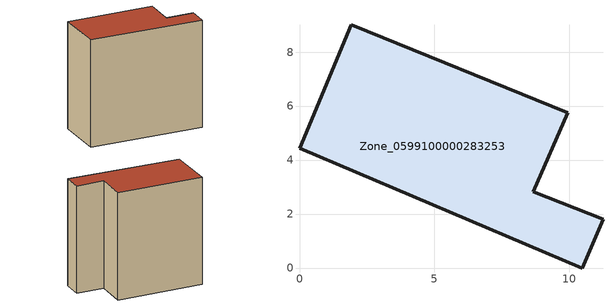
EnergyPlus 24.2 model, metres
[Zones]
Zone_0599100000283253
 floor ground (C_G): 1.92,9.01 9.94,5.75 8.65,2.83 11.25,1.81 10.47,0 0,4.44 z0
 wall outside (C_F): 9.94,5.75 1.92,9.01 0,4.44 10.47,0 11.25,1.81 8.65,2.83 9.94,5.75 z0:10.67
 roof outside (C_R): 10.47,0 11.25,1.81 8.65,2.83 9.94,5.75 1.92,9.01 0,4.44 z10.67
[BUILDING]
Pand.0599100000283253: North Axis=0; Terrain=City; Loads Convergence Tolerance Value=0.04; Temperature Convergence Tolerance Value=0.4; Solar Distribution=FullExterior; Maximum Number of Warmup Days=25; Minimum Number of Warmup Days=1
[Site:Location]
Rotterdam.The.Hague.AP_ZH_NLD Design_Conditions: Latitude=51.96; Longitude=4.45; Time Zone=1; Elevation=-4.5
[SITE:GROUNDTEMPERATURE:BUILDINGSURFACE]
18, 18, 18, 18, 18, 18, 18, 18, 18, 18, 18, 18
[MATERIAL] Thermal Absorptance=0.9; Solar Absorptance=0.7; Visible Absorptance=0.7
Name | Roughness | Thickness | Conductivity | Density | Specific Heat
G.TI.1946 | MediumSmooth | 0.15 | 1 | 540 | 1210
F.TI.1946 | Rough | 0.3 | 0.857143 | 1920 | 840
R.TI.1946 | MediumRough | 0.2 | 0.1 | 1500 | 1000
[CONSTRUCTION]
C_G: G.TI.1946
C_F: F.TI.1946
C_R: R.TI.1946
[ZONE]
Zone_0599100000283253: Type=1; Multiplier=1; Ceiling Height=Autocalculate; Volume=Autocalculate; Floor Area=autocalculate; Part of Total Floor Area=Yes
[ZONEINFILTRATION:DESIGNFLOWRATE]
Infil_Zone_0599100000283253: Zone or ZoneList or Space or SpaceList=Zone_0599100000283253; Schedule=AlwaysOn; Design Flow Rate Calculation Method=Flow/Area; Flow Rate per Floor Area=0.003; Constant Term Coefficient=1; Temperature Term Coefficient=0; Velocity Term Coefficient=0; Velocity Squared Term Coefficient=0
[HVACTEMPLATE:ZONE:IDEALLOADSAIRSYSTEM]
Zone_0599100000283253: Maximum Heating Supply Air Temperature=50; Minimum Cooling Supply Air Temperature=13; Maximum Heating Supply Air Humidity Ratio=0.0156; Minimum Cooling Supply Air Humidity Ratio=0.0077; Heating Limit=NoLimit; Cooling Limit=NoLimit; Dehumidification Control Type=ConstantSensibleHeatRatio; Cooling Sensible Heat Ratio=0.7; Dehumidification Setpoint=60; Humidification Control Type=None; Humidification Setpoint=30; Outdoor Air Method=None; Outdoor Air Flow Rate per Person=0.00944; Outdoor Air Flow Rate per Zone Floor Area=0; Outdoor Air Flow Rate per Zone=0; Demand Controlled Ventilation Type=None; Outdoor Air Economizer Type=NoEconomizer; Heat Recovery Type=None; Sensible Heat Recovery Effectiveness=0.7; Latent Heat Recovery Effectiveness=0.65
[ZONECONTROL:THERMOSTAT]
ThermostatControl_Zone_0599100000283253: Zone or ZoneList=Zone_0599100000283253; Control Type Schedule=DualSetpointControlType; Control 1=Thermostat_Zone_0599100000283253; Temperature Difference Between Cutout And Setpoint=0
[THERMOSTATSETPOINT:DUALSETPOINT]
Thermostat_Zone_0599100000283253: Heating Setpoint Temperature Schedule=HeatingSetpoint_Zone_0599100000283253; Cooling Setpoint Temperature Schedule=CoolingSetpoint_Zone_0599100000283253
[SCHEDULE:COMPACT]
HeatingSetpoint_Zone_0599100000283253: Through: 12/31, For: AllDays, Until: 24:00, 21
CoolingSetpoint_Zone_0599100000283253: Through: 12/31, For: AllDays, Until: 24:00, 24
DualSetpointControlType: Through: 12/31, For: AllDays, Until: 24:00, 4
AlwaysOn: Through: 12/31, For: AllDays, Until: 24:00, 1
